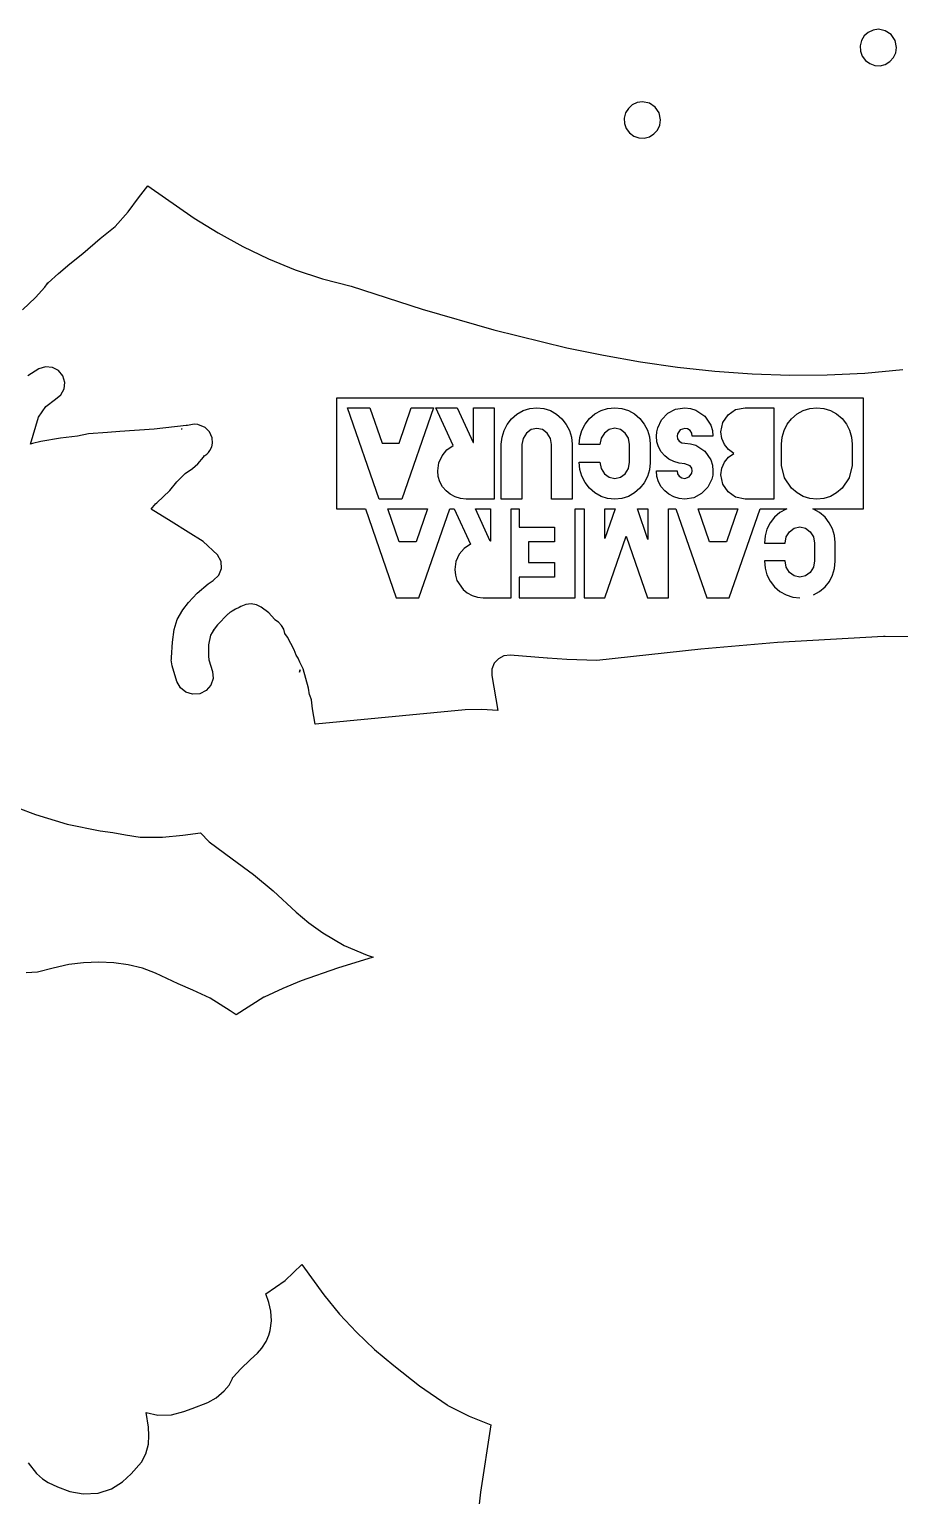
# Model space of a CAD drawing. Extents: x -104 to 747, y 152 to 800.
# Drawn here: x 485.2 to 604.6, y 459.8 to 661 of the extents above; entities that cross this region are included whole.
import ezdxf

# ---------------------------------------------------------------- set-up
doc = ezdxf.new("R2010")
doc.units = 0

msp = doc.modelspace()

# ---------------------------------------------------------------- linework, layer by layer
for p, q in [((600.279, 660.595625), (599.740031, 660.108703)), ((600.934969, 660.907234), (600.279, 660.595625)), ((601.668, 661.017), (600.934969, 660.907234)), ((602.62475, 660.8265), (601.668, 661.017)), ((603.436, 660.285), (602.62475, 660.8265)), ((603.9775, 659.47375), (603.436, 660.285)), ((599.358, 659.473), (599.178875, 658.753891)), ((599.178875, 658.753891), (599.21575, 658.028875)), ((599.740031, 660.108703), (599.358, 659.473)), ((604.168, 658.517), (603.9775, 659.47375)), ((604.05825, 657.783969), (604.168, 658.517)), ((599.21575, 658.028875), (599.45925, 657.344922)), ((599.45925, 657.344922), (599.9, 656.749)), ((599.9, 656.749), (600.495937, 656.30825)), ((600.495937, 656.30825), (601.18, 656.06475)), ((601.905313, 656.027875), (602.625, 656.207)), ((602.625, 656.207), (603.260125, 656.589031)), ((603.260125, 656.589031), (603.74675, 657.128)), ((603.74675, 657.128), (604.05825, 657.783969)), ((601.18, 656.06475), (601.905313, 656.027875)), ((567.363875, 650.172125), (566.982, 649.537)), ((567.9025, 650.65875), (567.363875, 650.172125)), ((568.558125, 650.97025), (567.9025, 650.65875)), ((569.291, 651.08), (568.558125, 650.97025)), ((570.24775, 650.889875), (569.291, 651.08)), ((571.059, 650.348), (570.24775, 650.889875)), ((571.600875, 649.53675), (571.059, 650.348)), ((566.982, 649.537), (566.802875, 648.817891)), ((566.802875, 648.817891), (566.83975, 648.092875)), ((566.83975, 648.092875), (567.08325, 647.408922)), ((571.791, 648.58), (571.600875, 649.53675)), ((571.68125, 647.847125), (571.791, 648.58)), ((567.08325, 647.408922), (567.524, 646.813)), ((567.524, 646.813), (568.119922, 646.37225)), ((568.119922, 646.37225), (568.803875, 646.12875)), ((568.803875, 646.12875), (569.528891, 646.091875)), ((569.528891, 646.091875), (570.248, 646.271)), ((570.248, 646.271), (570.883125, 646.652875)), ((570.883125, 646.652875), (571.36975, 647.1915)), ((571.36975, 647.1915), (571.68125, 647.847125)), ((500.148, 637.876), (501.445, 639.551)), ((501.445, 639.551), (507.766781, 635.104375)), ((498.721625, 635.955), (500.148, 637.876)), ((496.933, 633.971), (498.721625, 635.955)), ((507.766781, 635.104375), (511.062941, 633.06643)), ((492.513, 630.225), (494.908, 632.303)), ((494.908, 632.303), (496.933, 633.971)), ((511.062941, 633.06643), (514.4645, 631.18725)), ((490.736375, 628.822125), (492.513, 630.225)), ((514.4645, 631.18725), (517.982871, 629.493227)), ((489.151, 627.492), (490.736375, 628.822125)), ((517.982871, 629.493227), (521.629469, 628.01075)), ((521.629469, 628.01075), (525.415707, 626.766211)), ((487.295, 625.621), (487.62925, 626.091125)), ((487.62925, 626.091125), (487.71, 626.22)), ((487.71, 626.22), (487.639141, 626.097984)), ((487.639141, 626.097984), (487.768625, 626.207625)), ((487.768625, 626.207625), (489.151, 627.492)), ((525.415707, 626.766211), (529.353, 625.786)), ((484.244625, 622.535), (486.03, 624.216)), ((486.03, 624.216), (487.295, 625.621)), ((529.353, 625.786), (539.054473, 622.612113)), ((539.054473, 622.612113), (548.912344, 619.749031)), ((548.912344, 619.749031), (558.906293, 617.303746)), ((558.906293, 617.303746), (563.947947, 616.271212)), ((563.947947, 616.271212), (569.016, 615.38325)), ((486.467, 614.421), (484.985859, 613.477484)), ((487.398016, 614.690719), (486.467, 614.421)), ((488.330625, 614.5995), (487.398016, 614.690719)), ((489.158422, 614.178281), (488.330625, 614.5995)), ((489.775, 613.458), (489.158422, 614.178281)), ((569.016, 615.38325), (574.107913, 614.653233)), ((574.107913, 614.653233), (579.221145, 614.094535)), ((579.221145, 614.094535), (584.353156, 613.720531)), ((599.836465, 613.840418), (605.018193, 614.338927)), ((490.052687, 612.562906), (489.775, 613.458)), ((489.955, 611.665), (490.052687, 612.562906)), ((584.353156, 613.720531), (589.501406, 613.544594)), ((589.501406, 613.544594), (594.663356, 613.580098)), ((594.663356, 613.580098), (599.836465, 613.840418)), ((487.4445, 609.23425), (488.764, 610.271)), ((488.764, 610.271), (489.514563, 610.866844)), ((489.514563, 610.866844), (489.955, 611.665)), ((599.637, 610.4), (527.298, 610.4)), ((527.298, 610.4), (527.298, 595.198)), ((599.637, 595.198), (599.637, 610.4)), ((486.446, 607.767), (487.4445, 609.23425)), ((533.186, 596.528), (528.838, 609.068)), ((528.838, 609.068), (531.888, 609.068)), ((531.888, 609.068), (533.573, 604.214)), ((535.899, 604.214), (537.584, 609.068)), ((540.634, 609.068), (536.286, 596.528)), ((537.584, 609.068), (540.634, 609.068)), ((543.347, 603.893), (540.971, 609.068)), ((540.971, 609.068), (543.886, 609.068)), ((543.886, 609.068), (546.077, 604.315)), ((546.111, 604.315), (546.111, 609.068)), ((546.111, 609.068), (548.942, 609.068)), ((548.942, 609.068), (548.942, 596.528)), ((551.335, 607.552), (552.076, 608.2055)), ((552.076, 608.2055), (552.919, 608.682)), ((552.919, 608.682), (553.824375, 608.97225)), ((553.824375, 608.97225), (554.789, 609.069)), ((554.789, 609.069), (554.806, 609.069)), ((554.806, 609.069), (555.762, 608.97225)), ((555.762, 608.97225), (556.676, 608.682)), ((556.676, 608.682), (557.510375, 608.2055)), ((557.510375, 608.2055), (558.26, 607.552)), ((562.035, 607.585), (562.77675, 608.225375)), ((562.77675, 608.225375), (563.619, 608.697)), ((563.619, 608.697), (564.524875, 608.988125)), ((564.524875, 608.988125), (565.49, 609.085)), ((565.49, 609.085), (565.506, 609.085)), ((565.506, 609.085), (566.471125, 608.988125)), ((566.471125, 608.988125), (567.377, 608.697)), ((567.377, 608.697), (568.211, 608.225375)), ((568.211, 608.225375), (568.961, 607.585)), ((571.927, 607.433), (572.769, 608.31)), ((572.769, 608.31), (573.848, 608.866)), ((573.848, 608.866), (575.095, 609.068)), ((575.095, 609.068), (575.878625, 608.99225)), ((575.878625, 608.99225), (576.612, 608.765)), ((576.612, 608.765), (577.842, 607.939)), ((577.842, 607.939), (578.667, 606.692)), ((580.336, 607.062), (581.044, 608.124)), ((581.044, 608.124), (582.088, 608.832)), ((582.088, 608.832), (583.386, 609.084)), ((583.386, 609.084), (583.47, 609.084)), ((583.47, 609.084), (587.312, 609.084)), ((587.312, 609.084), (587.312, 596.544)), ((589.772, 607.568), (590.513875, 608.221)), ((590.513875, 608.221), (591.357, 608.697)), ((591.357, 608.697), (592.262375, 608.988125)), ((592.262375, 608.988125), (593.227, 609.085)), ((593.227, 609.085), (593.244, 609.085)), ((593.244, 609.085), (594.2, 608.988125)), ((594.2, 608.988125), (595.114, 608.697)), ((595.114, 608.697), (595.948375, 608.225375)), ((595.948375, 608.225375), (596.698, 607.585)), ((485.316, 604.083), (486.446, 607.767)), ((497.579, 605.838), (495.9, 605.674)), ((502.299, 606.152), (497.579, 605.838)), ((506.706, 606.617), (502.299, 606.152)), ((506.069, 606.15), (506.119, 606.186)), ((506.101, 606.172), (506.069, 606.15)), ((506.069, 606.15), (506.069, 606.15)), ((506.119, 606.186), (506.101, 606.172)), ((506.862, 606.648), (506.706, 606.617)), ((507.766, 606.811), (506.862, 606.648)), ((508.293, 606.778), (507.766, 606.811)), ((509.304, 606.369), (508.293, 606.778)), ((509.904, 605.77), (509.304, 606.369)), ((550.037125, 605.0325), (550.307, 605.951)), ((550.307, 605.951), (550.740375, 606.798)), ((550.740375, 606.798), (551.335, 607.552)), ((554.014, 606.069), (553.373, 605.58)), ((554.789, 606.237), (554.014, 606.069)), ((555.581, 606.069), (554.789, 606.237)), ((556.238, 605.58), (555.581, 606.069)), ((558.26, 607.552), (558.845625, 606.798)), ((558.845625, 606.798), (559.288, 605.951)), ((559.288, 605.951), (559.557875, 605.0325)), ((560.725375, 605.014625), (560.99, 605.95)), ((560.99, 605.95), (561.4285, 606.814)), ((561.4285, 606.814), (562.035, 607.585)), ((564.714, 606.085), (564.074, 605.596)), ((565.49, 606.254), (564.714, 606.085)), ((566.282, 606.085), (565.49, 606.254)), ((566.939, 605.596), (566.282, 606.085)), ((568.961, 607.585), (569.546625, 606.834875)), ((569.546625, 606.834875), (569.989, 606)), ((569.989, 606), (570.2585, 605.085875)), ((571.27, 605.765), (571.388, 606.338)), ((571.388, 606.338), (571.927, 607.433)), ((574.471, 606.034), (574.101, 605.495)), ((575.095, 606.236), (574.471, 606.034)), ((575.49925, 606.16025), (575.095, 606.236)), ((575.836, 605.933), (575.49925, 606.16025)), ((576.064125, 605.583625), (575.836, 605.933)), ((578.667, 606.692), (578.895125, 605.958625)), ((578.895125, 605.958625), (578.971, 605.175)), ((580.066, 605.764), (580.336, 607.062)), ((588.474625, 605.048125), (588.744, 605.967)), ((588.744, 605.967), (589.178125, 606.813625)), ((589.178125, 606.813625), (589.772, 607.568)), ((596.698, 607.585), (597.283625, 606.830625)), ((597.283625, 606.830625), (597.726, 605.984)), ((597.726, 605.984), (597.995875, 605.06075)), ((485.593, 604.156), (485.316, 604.083)), ((486.765, 604.458), (485.593, 604.156)), ((489.466375, 604.887625), (486.765, 604.458)), ((491.798, 605.186), (489.466375, 604.887625)), ((493.296, 605.493), (491.798, 605.186)), ((495.896, 605.674), (493.296, 605.493)), ((495.9, 605.674), (495.896, 605.674)), ((510.262, 604.957), (509.904, 605.77)), ((510.192, 603.727), (510.303, 604.231)), ((510.303, 604.231), (510.262, 604.957)), ((533.573, 604.214), (535.899, 604.214)), ((542.479375, 603.299375), (543.347, 603.893)), ((546.077, 604.315), (546.111, 604.315)), ((549.936, 604.063), (550.037125, 605.0325)), ((549.936, 596.512), (549.936, 604.063)), ((552.935, 604.872), (552.767, 604.012)), ((552.767, 604.012), (552.767, 596.512)), ((553.373, 605.58), (552.935, 604.872)), ((556.676, 604.872), (556.238, 605.58)), ((556.828, 604.012), (556.676, 604.872)), ((556.828, 596.512), (556.828, 604.012)), ((559.557875, 605.0325), (559.659, 604.063)), ((559.659, 604.063), (559.659, 596.512)), ((560.637, 604.029), (560.725375, 605.014625)), ((563.467, 604.029), (560.637, 604.029)), ((563.636, 604.888), (563.467, 604.029)), ((564.074, 605.596), (563.636, 604.888)), ((567.377, 604.888), (566.939, 605.596)), ((567.529, 604.029), (567.377, 604.888)), ((567.529, 601.584), (567.529, 604.029)), ((570.2585, 605.085875), (570.36, 604.129)), ((570.36, 604.129), (570.36, 601.534)), ((571.219, 605.175), (571.27, 605.765)), ((571.294875, 604.407625), (571.219, 605.175)), ((571.523, 603.692), (571.294875, 604.407625)), ((574.101, 605.495), (574.05, 605.191)), ((574.05, 605.191), (574.12575, 604.795125)), ((574.12575, 604.795125), (574.353, 604.484)), ((574.353, 604.484), (574.69025, 604.2815)), ((574.69025, 604.2815), (575.095, 604.214)), ((575.095, 604.214), (575.878625, 604.142125)), ((575.878625, 604.142125), (576.612, 603.927)), ((576.14, 605.175), (576.064125, 605.583625)), ((578.971, 605.175), (576.14, 605.175)), ((576.612, 603.927), (577.842, 603.118)), ((580.18825, 604.8495), (580.066, 605.764)), ((580.555, 604.028), (580.18825, 604.8495)), ((581.12325, 603.328375), (580.555, 604.028)), ((588.374, 604.079), (588.474625, 605.048125)), ((588.374, 603.068), (588.374, 604.079)), ((597.995875, 605.06075), (598.097, 604.079)), ((598.097, 604.079), (598.097, 601.146)), ((508.310578, 601.37125), (509.084, 602.284)), ((509.084, 602.284), (509.222, 602.502)), ((509.222, 602.502), (509.239, 602.51)), ((509.239, 602.51), (509.513, 602.719)), ((509.513, 602.719), (509.733, 602.939)), ((509.733, 602.939), (509.925, 603.189)), ((509.925, 603.189), (510.192, 603.727)), ((541.354625, 601.51275), (541.797, 602.495)), ((541.797, 602.495), (542.479375, 603.299375)), ((571.88475, 603.047), (571.523, 603.692)), ((572.365, 602.495), (571.88475, 603.047)), ((572.9335, 602.03075), (572.365, 602.495)), ((573.595, 601.685), (572.9335, 602.03075)), ((577.842, 603.118), (578.667, 601.905)), ((578.667, 601.905), (578.895125, 601.184125)), ((580.555, 601.617), (581.12325, 602.304)), ((581.852, 602.814), (581.12325, 603.328375)), ((581.12325, 602.304), (581.852, 602.814)), ((588.374, 601.517), (588.374, 603.068)), ((505.418, 598.908), (506.574, 600.046)), ((506.574, 600.046), (507.574375, 600.73975)), ((507.574375, 600.73975), (508.310578, 601.37125)), ((541.207, 600.421), (541.354625, 601.51275)), ((541.28275, 599.637375), (541.207, 600.421)), ((560.725375, 600.598), (560.637, 601.584)), ((560.637, 601.584), (563.467, 601.584)), ((560.99, 599.663), (560.725375, 600.598)), ((563.467, 601.584), (563.636, 600.725)), ((563.636, 600.725), (564.074, 600.016)), ((564.074, 600.016), (564.714, 599.545)), ((566.282, 599.545), (566.939, 600.016)), ((566.939, 600.016), (567.377, 600.725)), ((567.377, 600.725), (567.529, 601.584)), ((570.2585, 600.551875), (569.989, 599.629)), ((570.36, 601.534), (570.2585, 600.551875)), ((571.29475, 599.633), (571.219, 600.404)), ((571.219, 600.404), (574.05, 600.404)), ((574.31575, 601.45775), (573.595, 601.685)), ((574.05, 600.404), (574.12575, 599.99975)), ((574.12575, 599.99975), (574.353, 599.663)), ((575.095, 601.382), (574.31575, 601.45775)), ((575.836, 601.112), (575.095, 601.382)), ((575.718, 599.578), (576.089, 600.101)), ((576.063625, 600.800375), (575.836, 601.112)), ((576.139, 600.404), (576.063625, 600.800375)), ((576.089, 600.101), (576.139, 600.404)), ((578.937, 599.831), (578.802, 599.258)), ((578.895125, 601.184125), (578.971, 600.404)), ((578.971, 600.404), (578.937, 599.831)), ((580.066, 599.864), (580.18825, 600.782875)), ((580.336, 598.566), (580.066, 599.864)), ((580.18825, 600.782875), (580.555, 601.617)), ((588.374, 601.146), (588.374, 601.517)), ((588.812, 599.46), (588.374, 601.146)), ((598.097, 601.146), (597.659, 599.46)), ((504.434, 597.713), (505.418, 598.908)), ((541.51, 598.904), (541.28275, 599.637375)), ((541.87225, 598.2425), (541.51, 598.904)), ((542.353, 597.674), (541.87225, 598.2425)), ((561.4285, 598.799), (560.99, 599.663)), ((562.035, 598.028), (561.4285, 598.799)), ((562.77675, 597.387125), (562.035, 598.028)), ((564.714, 599.545), (565.49, 599.359)), ((565.49, 599.359), (566.282, 599.545)), ((568.961, 598.028), (568.211, 597.387125)), ((569.55525, 598.782375), (568.961, 598.028)), ((569.989, 599.629), (569.55525, 598.782375)), ((571.522, 598.904), (571.29475, 599.633)), ((571.884625, 598.2425), (571.522, 598.904)), ((572.365, 597.674), (571.884625, 598.2425)), ((574.353, 599.663), (574.69025, 599.434875)), ((574.69025, 599.434875), (575.095, 599.359)), ((575.095, 599.359), (575.718, 599.578)), ((578.263, 598.163), (577.42, 597.303)), ((578.802, 599.258), (578.263, 598.163)), ((581.044, 597.521), (580.336, 598.566)), ((589.772, 598.028), (588.812, 599.46)), ((590.513875, 597.387125), (589.772, 598.028)), ((596.698, 598.028), (595.948375, 597.387125)), ((597.659, 599.46), (596.698, 598.028)), ((502.368, 595.694), (502.495, 595.877)), ((502.495, 595.877), (502.667, 596.046)), ((502.667, 596.046), (504.434, 597.713)), ((536.286, 596.528), (533.186, 596.528)), ((536.286, 596.528), (536.286, 596.528)), ((542.925875, 597.19325), (542.353, 597.674)), ((543.6, 596.831), (542.925875, 597.19325)), ((544.332875, 596.60375), (543.6, 596.831)), ((545.116, 596.528), (544.332875, 596.60375)), ((545.133, 596.528), (545.116, 596.528)), ((548.942, 596.528), (545.133, 596.528)), ((552.767, 596.512), (549.936, 596.512)), ((559.659, 596.512), (556.828, 596.512)), ((563.619, 596.915), (562.77675, 597.387125)), ((564.524875, 596.62475), (563.619, 596.915)), ((565.49, 596.528), (564.524875, 596.62475)), ((565.506, 596.528), (565.49, 596.528)), ((566.471125, 596.62475), (565.506, 596.528)), ((567.377, 596.915), (566.471125, 596.62475)), ((568.211, 597.387125), (567.377, 596.915)), ((572.9335, 597.19325), (572.365, 597.674)), ((573.595, 596.831), (572.9335, 597.19325)), ((574.31575, 596.60375), (573.595, 596.831)), ((575.095, 596.528), (574.31575, 596.60375)), ((576.342, 596.73), (575.095, 596.528)), ((577.42, 597.303), (576.342, 596.73)), ((582.088, 596.813), (581.044, 597.521)), ((583.386, 596.544), (582.088, 596.813)), ((583.47, 596.544), (583.386, 596.544)), ((587.312, 596.544), (583.47, 596.544)), ((591.357, 596.915), (590.513875, 597.387125)), ((592.262375, 596.62475), (591.357, 596.915)), ((593.227, 596.528), (592.262375, 596.62475)), ((593.244, 596.528), (593.227, 596.528)), ((594.208625, 596.62475), (593.244, 596.528)), ((595.114, 596.915), (594.208625, 596.62475)), ((595.948375, 597.387125), (595.114, 596.915)), ((501.887, 595.142), (502.047, 595.316)), ((504.623, 593.447), (501.887, 595.142)), ((502.047, 595.316), (502.368, 595.694)), ((527.298, 595.198), (531.296, 595.198)), ((531.296, 595.198), (535.528, 582.991)), ((535.916, 590.678), (534.346, 595.198)), ((534.346, 595.198), (539.81, 595.198)), ((539.81, 595.198), (538.241, 590.678)), ((538.629, 582.991), (542.86, 595.198)), ((542.86, 595.198), (543.466, 595.198)), ((543.466, 595.198), (545.689, 590.357)), ((548.419, 590.779), (546.383, 595.198)), ((546.383, 595.198), (548.453, 595.198)), ((548.453, 595.198), (548.453, 590.779)), ((551.284, 582.991), (551.284, 595.198)), ((551.284, 595.198), (552.396, 595.198)), ((552.396, 595.198), (552.396, 592.7)), ((560.08, 582.991), (560.08, 595.198)), ((560.08, 595.198), (561.293, 595.198)), ((561.293, 595.198), (561.293, 582.991)), ((564.125, 591.15), (564.125, 595.198)), ((564.125, 595.198), (565.541, 595.198)), ((565.541, 595.198), (564.125, 591.15)), ((570.057, 591.015), (568.605, 595.198)), ((568.605, 595.198), (570.057, 595.198)), ((570.057, 595.198), (570.057, 591.015)), ((572.887, 582.991), (572.887, 595.198)), ((572.887, 595.198), (573.879, 595.198)), ((573.879, 595.198), (578.111, 582.991)), ((578.499, 590.678), (576.929, 595.198)), ((576.929, 595.198), (582.394, 595.198)), ((582.394, 595.198), (580.824, 590.678)), ((581.212, 582.991), (585.443, 595.198)), ((585.443, 595.198), (589.103, 595.198)), ((587.43, 594.049), (586.823125, 593.277125)), ((588.171, 594.689375), (587.43, 594.049)), ((589.014, 595.161), (588.171, 594.689375)), ((589.103, 595.198), (589.014, 595.161)), ((592.772, 595.161), (592.683, 595.198)), ((592.683, 595.198), (599.637, 595.198)), ((593.606, 594.689375), (592.772, 595.161)), ((594.356, 594.049), (593.606, 594.689375)), ((594.941625, 593.2985), (594.356, 594.049)), ((506.987, 591.997), (504.623, 593.447)), ((509.034, 590.719), (506.987, 591.997)), ((552.396, 592.7), (557.249, 592.7)), ((557.249, 592.7), (557.249, 590.678)), ((586.385, 592.413), (586.1195, 591.478)), ((586.823125, 593.277125), (586.385, 592.413)), ((589.031, 591.352), (589.469, 592.059)), ((589.469, 592.059), (590.109, 592.548)), ((590.109, 592.548), (590.884, 592.717)), ((590.884, 592.717), (591.677, 592.548)), ((591.677, 592.548), (592.334, 592.059)), ((592.334, 592.059), (592.772, 591.352)), ((595.384, 592.464), (594.941625, 593.2985)), ((595.653375, 591.549875), (595.384, 592.464)), ((510.97, 588.903), (509.034, 590.719)), ((538.241, 590.678), (535.916, 590.678)), ((538.241, 590.678), (538.241, 590.678)), ((544.821375, 589.762875), (544.139, 588.958)), ((545.689, 590.357), (544.821375, 589.762875)), ((548.453, 590.779), (548.419, 590.779)), ((548.453, 590.779), (548.453, 590.779)), ((557.249, 590.678), (553.677, 590.678)), ((553.677, 590.678), (553.677, 587.846)), ((564.125, 582.991), (567.074, 591.453)), ((564.125, 591.15), (564.125, 591.15)), ((567.074, 591.453), (570.006, 582.991)), ((570.057, 591.015), (570.057, 591.015)), ((580.824, 590.678), (578.499, 590.678)), ((580.824, 590.678), (580.824, 590.678)), ((586.1195, 591.478), (586.031, 590.492)), ((586.031, 590.492), (588.862, 590.492)), ((588.862, 590.492), (589.031, 591.352)), ((592.772, 591.352), (592.924, 590.492)), ((592.924, 590.492), (592.924, 588.048)), ((595.754, 590.593), (595.653375, 591.549875)), ((595.754, 587.997), (595.754, 590.593)), ((511.473891, 587.995063), (510.97, 588.903)), ((511.530875, 587.008), (511.473891, 587.995063)), ((543.696625, 587.97625), (543.549, 586.885)), ((544.139, 588.958), (543.696625, 587.97625)), ((553.677, 587.846), (557.249, 587.846)), ((557.249, 587.846), (557.249, 585.823)), ((586.031, 588.048), (586.1195, 587.061875)), ((588.862, 588.048), (586.031, 588.048)), ((589.031, 587.188), (588.862, 588.048)), ((592.924, 588.048), (592.772, 587.188)), ((595.653375, 587.015375), (595.754, 587.997)), ((510.396, 585.362), (511.163922, 586.083188)), ((511.163922, 586.083188), (511.530875, 587.008)), ((543.549, 586.885), (543.62475, 586.101)), ((543.62475, 586.101), (543.852, 585.368)), ((557.249, 585.823), (552.396, 585.823)), ((552.396, 585.823), (552.396, 582.991)), ((586.1195, 587.061875), (586.385, 586.126)), ((586.385, 586.126), (586.823125, 585.26275)), ((589.469, 586.48), (589.031, 587.188)), ((590.109, 586.008), (589.469, 586.48)), ((590.884, 585.823), (590.109, 586.008)), ((591.677, 586.008), (590.884, 585.823)), ((592.334, 586.48), (591.677, 586.008)), ((592.772, 587.188), (592.334, 586.48)), ((594.949875, 585.2455), (595.384, 586.093)), ((595.384, 586.093), (595.653375, 587.015375)), ((508.1965, 583.645625), (509.717, 584.928)), ((509.717, 584.928), (510.396, 585.362)), ((543.852, 585.368), (544.695, 584.138)), ((544.695, 584.138), (545.267875, 583.65725)), ((586.823125, 585.26275), (587.43, 584.491)), ((587.43, 584.491), (588.171, 583.850625)), ((588.171, 583.850625), (589.014, 583.379)), ((592.772, 583.379), (593.606, 583.850625)), ((593.606, 583.850625), (594.356, 584.491)), ((594.356, 584.491), (594.949875, 585.2455)), ((506.23, 581.354125), (507.024, 582.334)), ((507.024, 582.334), (508.1965, 583.645625)), ((513.974, 581.659), (513.461, 581.435)), ((514.198, 581.789), (513.974, 581.659)), ((514.879562, 582.080094), (514.198, 581.789)), ((515.6035, 582.161), (514.879562, 582.080094)), ((516.319187, 582.033406), (515.6035, 582.161)), ((516.976, 581.699), (516.319187, 582.033406)), ((518.056, 580.926), (516.976, 581.699)), ((535.528, 582.991), (538.629, 582.991)), ((545.267875, 583.65725), (545.942, 583.295)), ((545.942, 583.295), (546.675375, 583.066875)), ((546.675375, 583.066875), (547.459, 582.991)), ((547.459, 582.991), (547.475, 582.991)), ((547.475, 582.991), (551.284, 582.991)), ((552.396, 582.991), (560.08, 582.991)), ((561.293, 582.991), (564.125, 582.991)), ((570.006, 582.991), (572.887, 582.991)), ((578.111, 582.991), (581.212, 582.991)), ((589.014, 583.379), (589.919375, 583.08825)), ((589.919375, 583.08825), (590.884, 582.991)), ((590.884, 582.991), (590.902, 582.991)), ((505.062422, 578.617266), (505.448, 580.018)), ((505.448, 580.018), (506.23, 581.354125)), ((512.396, 580.723), (510.99, 579.286)), ((512.486, 580.812), (512.396, 580.723)), ((512.587, 580.893), (512.486, 580.812)), ((512.67, 580.953), (512.587, 580.893)), ((512.675, 580.958), (512.67, 580.953)), ((512.78, 581.02), (512.675, 580.958)), ((512.865, 581.074), (512.78, 581.02)), ((512.982, 581.144), (512.865, 581.074)), ((513.461, 581.435), (512.982, 581.144)), ((518.806, 580.042), (518.056, 580.926)), ((518.864, 579.948), (518.806, 580.042)), ((519.377797, 579.625516), (518.864, 579.948)), ((504.819625, 576.891875), (505.062422, 578.617266)), ((510.04, 577.871), (509.73225, 576.538)), ((510.466, 578.599), (510.04, 577.871)), ((510.527, 578.694), (510.356625, 578.4755)), ((510.356625, 578.4755), (510.466, 578.599)), ((510.99, 579.286), (510.527, 578.694)), ((519.786125, 579.196625), (519.377797, 579.625516)), ((520.072391, 578.683922), (519.786125, 579.196625)), ((520.22, 578.11), (520.072391, 578.683922)), ((520.60325, 577.577875), (520.22, 578.11)), ((602.379, 577.698), (587.845734, 576.834844)), ((602.608, 577.698), (602.379, 577.698)), ((610.7475, 577.568375), (602.608, 577.698)), ((504.657, 574.809), (504.819625, 576.891875)), ((509.73225, 576.538), (509.735, 574.974)), ((521.522, 575.848), (520.60325, 577.577875)), ((521.807, 575.109), (521.522, 575.848)), ((577.293375, 575.92575), (563.043, 574.395)), ((587.845734, 576.834844), (577.293375, 575.92575)), ((504.652, 574.487), (504.679, 574.568)), ((504.763, 573.673), (504.652, 574.487)), ((504.657, 574.774), (504.657, 574.809)), ((504.657, 574.771), (504.657, 574.774)), ((504.663, 574.711), (504.657, 574.771)), ((504.679, 574.572), (504.663, 574.711)), ((504.679, 574.568), (504.679, 574.572)), ((505.424, 571.483), (504.763, 573.673)), ((509.735, 574.974), (509.819, 574.454)), ((509.819, 574.454), (510.303, 572.865)), ((521.807, 575.106), (521.807, 575.109)), ((522.072, 574.699), (521.807, 575.106)), ((522.288, 574.157), (522.072, 574.699)), ((522.722, 573.244), (522.288, 574.157)), ((548.947672, 573.996156), (548.624, 573.174)), ((549.525875, 574.62875), (548.947672, 573.996156)), ((550.289141, 575.018719), (549.525875, 574.62875)), ((551.168, 575.113), (550.289141, 575.018719)), ((556.243, 574.717), (551.168, 575.113)), ((556.271, 574.715), (556.243, 574.717)), ((558.910375, 574.526875), (556.271, 574.715)), ((563.043, 574.395), (558.910375, 574.526875)), ((510.379469, 571.908828), (510.0755, 571.011625)), ((510.303, 572.865), (510.379469, 571.908828)), ((522.247, 572.787), (522.326, 573.085)), ((522.31, 572.946), (522.247, 572.787)), ((522.247, 572.787), (522.247, 572.787)), ((522.326, 573.085), (522.31, 572.946)), ((523.457, 570.568), (522.722, 573.244)), ((548.624, 573.174), (548.617, 572.303)), ((548.617, 572.303), (549.46, 567.536)), ((505.892125, 570.638422), (505.424, 571.483)), ((506.64825, 570.041625), (505.892125, 570.638422)), ((507.5795, 569.751766), (506.64825, 570.041625)), ((508.573, 569.828), (507.5795, 569.751766)), ((509.452781, 570.281859), (508.573, 569.828)), ((510.0755, 571.011625), (509.452781, 570.281859)), ((523.62, 569.677), (523.457, 570.568)), ((523.66425, 569.634), (523.62, 569.677)), ((523.866, 569.003), (523.66425, 569.634)), ((524.047, 567.77), (523.866, 569.003)), ((524.375, 565.638), (524.047, 567.77)), ((544.957, 567.593), (524.443, 565.648)), ((547.2625, 567.670625), (544.957, 567.593)), ((549.46, 567.536), (547.2625, 567.670625)), ((524.443, 565.648), (524.375, 565.638)), ((483.572125, 554.183), (486.026, 553.261)), ((486.026, 553.261), (490.3565, 551.929125)), ((490.3565, 551.929125), (494.891, 550.997)), ((494.891, 550.997), (496.629, 550.786)), ((496.629, 550.786), (498.37725, 550.434375)), ((498.37725, 550.434375), (500.364, 550.136)), ((500.364, 550.136), (503.434, 550.134125)), ((503.434, 550.134125), (506.24, 550.43)), ((506.24, 550.43), (508.664, 550.739)), ((508.664, 550.739), (509.847, 549.508)), ((509.847, 549.508), (513.004, 547.177)), ((513.004, 547.177), (513.019, 547.164)), ((513.019, 547.164), (515.945125, 545.01275)), ((515.945125, 545.01275), (518.629, 542.779)), ((518.629, 542.779), (518.649, 542.762)), ((518.649, 542.762), (521.7775, 539.861375)), ((521.7775, 539.861375), (523.507313, 538.384766)), ((523.507313, 538.384766), (525.428, 536.987)), ((525.428, 536.987), (528.349625, 535.287875)), ((532.369, 533.686), (527.477, 532.133)), ((528.349625, 535.287875), (531.512, 533.933)), ((531.512, 533.933), (531.526, 533.929)), ((531.526, 533.929), (532.369, 533.686)), ((486.306, 531.591), (484.752, 531.525)), ((488.43, 532.166), (486.306, 531.591)), ((490.58, 532.67), (488.43, 532.166)), ((492.599594, 532.904641), (490.58, 532.67)), ((494.6925, 532.963875), (492.599594, 532.904641)), ((496.764406, 532.866172), (494.6925, 532.963875)), ((498.721, 532.63), (496.764406, 532.866172)), ((500.691906, 532.156734), (498.721, 532.63)), ((502.47925, 531.480125), (500.691906, 532.156734)), ((505.573, 529.989), (502.47925, 531.480125)), ((527.477, 532.133), (522.4745, 530.397375)), ((507.6045, 529.139), (505.573, 529.989)), ((519.936406, 529.385891), (517.415, 528.196)), ((522.4745, 530.397375), (519.936406, 529.385891)), ((509.996, 528.037), (507.6045, 529.139)), ((512.716, 526.313), (509.996, 528.037)), ((517.364, 528.169), (513.573, 525.764)), ((517.415, 528.196), (517.364, 528.169)), ((513.573, 525.764), (512.716, 526.313)), ((520.273875, 489.26725), (522.554, 491.499)), ((522.554, 491.499), (525.567, 487.324)), ((517.615, 487.454), (520.273875, 489.26725)), ((518.044312, 486.287719), (517.615, 487.454)), ((525.567, 487.324), (527.729625, 484.684)), ((518.3255, 485.062), (518.044312, 486.287719)), ((518.399688, 483.768781), (518.3255, 485.062)), ((518.208, 482.4), (518.399688, 483.768781)), ((527.729625, 484.684), (530.05875, 482.17825)), ((517.677, 480.908), (518.0385, 481.765)), ((518.0385, 481.765), (518.208, 482.4)), ((530.05875, 482.17825), (532.5465, 479.816875)), ((515.52, 478.445), (516.475875, 479.312)), ((516.475875, 479.312), (517.085297, 479.998344)), ((517.085297, 479.998344), (517.677, 480.908)), ((532.5465, 479.816875), (535.185, 477.61)), ((513.179, 476.04), (514.16125, 477.127375)), ((514.16125, 477.127375), (515.52, 478.445)), ((535.185, 477.61), (538.72775, 474.84375)), ((512.599, 474.933), (513.045, 475.824)), ((513.045, 475.824), (513.065, 475.905)), ((513.065, 475.905), (513.179, 476.04)), ((509.65025, 472.536875), (510.793094, 473.187234)), ((510.793094, 473.187234), (511.917, 474.136)), ((511.917, 474.136), (512.599, 474.933)), ((538.72775, 474.84375), (542.506, 472.199)), ((501.528625, 469.16075), (501.18, 471.178)), ((501.18, 471.178), (502.80025, 470.799)), ((504.677, 470.84), (506.361375, 471.285625)), ((506.361375, 471.285625), (507.514, 471.735)), ((507.514, 471.735), (509.65025, 472.536875)), ((542.506, 472.199), (542.599, 472.142)), ((542.599, 472.142), (545.544125, 470.656875)), ((501.587109, 468.031938), (501.528625, 469.16075)), ((502.80025, 470.799), (504.677, 470.84)), ((545.544125, 470.656875), (548.502, 469.462)), ((548.502, 469.462), (547.08625, 460.23775)), ((501.509, 466.809), (501.587109, 468.031938)), ((500.558625, 464.3675), (501.156672, 465.471156)), ((501.156672, 465.471156), (501.509, 466.809)), ((485.026125, 464.240625), (486.137, 462.783)), ((499.165, 462.763), (500.558625, 464.3675)), ((486.137, 462.783), (486.958875, 462.069109)), ((486.958875, 462.069109), (487.75375, 461.570375)), ((487.75375, 461.570375), (489.039, 460.96)), ((489.039, 460.96), (490.712, 460.3135)), ((496.466, 460.68), (497.945625, 461.6375)), ((497.945625, 461.6375), (499.165, 462.763)), ((490.712, 460.3135), (492.577, 459.997)), ((492.577, 459.997), (494.62875, 460.100375)), ((494.62875, 460.100375), (496.466, 460.68)), ((547.08625, 460.23775), (546.041, 450.925))]:
    msp.add_line(p, q)

doc.saveas('drawing.dxf')
